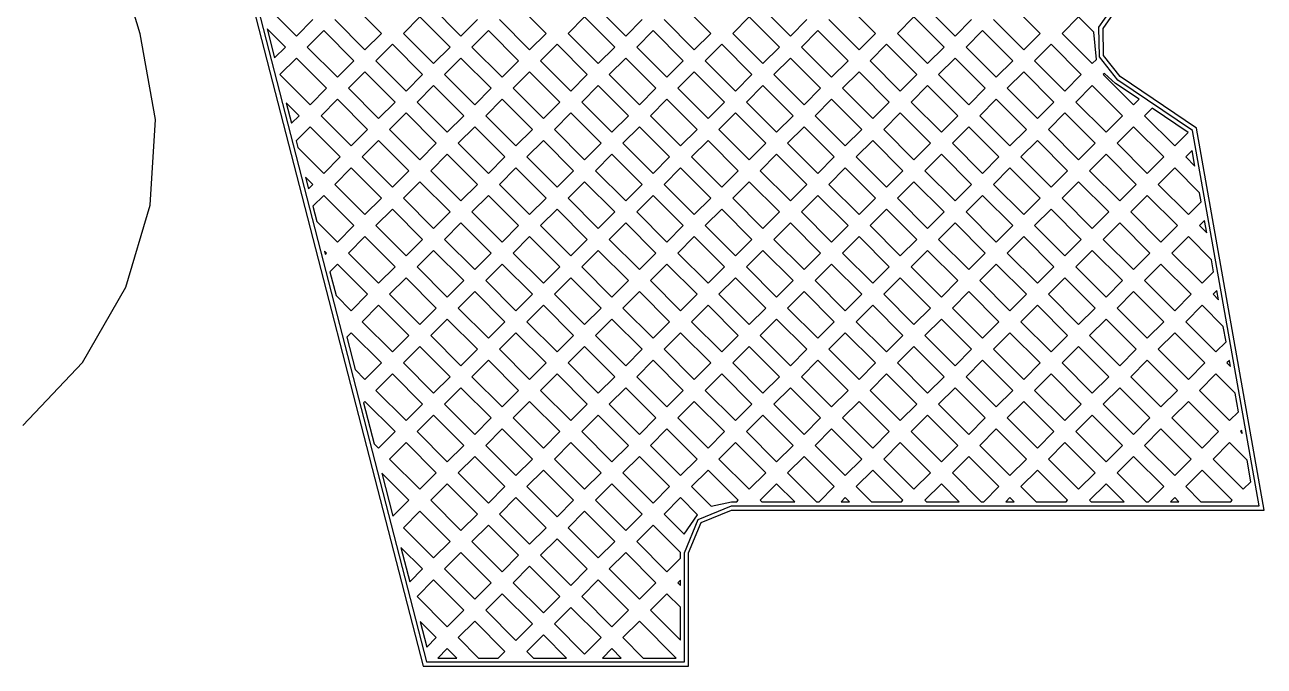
# Model space of a CAD drawing. Extents: x -211 to 2, y -103 to 318.
# Drawn here: x -202.07 to -185.05, y -91.73 to -82.92 of the extents above; entities that cross this region are included whole.
import ezdxf

# ---------------------------------------------------------------- set-up
doc = ezdxf.new("R2010")
doc.units = 0

msp = doc.modelspace()

# ---------------------------------------------------------------- linework, layer by layer
for p, q in [((-200.488, -83.0466), (-202.05, -77.8378)), ((-200.488, -83.0466), (-202.05, -77.8378)), ((-198.971, -82.5513), (-196.601, -91.7264)), ((-198.971, -82.5513), (-196.601, -91.7264)), ((-198.928, -82.4813), (-196.555, -91.6671)), ((-198.759, -82.6608), (-198.344, -83.0757)), ((-197.175, -83.038), (-197.59, -82.6231)), ((-196.496, -82.6608), (-196.082, -83.0757)), ((-194.912, -83.038), (-195.327, -82.6231)), ((-194.234, -82.6608), (-193.819, -83.0757)), ((-192.65, -83.038), (-193.065, -82.6231)), ((-191.971, -82.6608), (-191.556, -83.0757)), ((-190.387, -83.038), (-190.802, -82.6231)), ((-189.708, -82.6608), (-189.293, -83.0757)), ((-188.124, -83.038), (-188.539, -82.6231)), ((-187.316781, -82.95451), (-187.082573, -82.622815)), ((-187.260158, -82.971764), (-187.047332, -82.670423)), ((-187.260158, -82.971764), (-187.047332, -82.670423)), ((-198.344, -83.0757), (-198.118, -82.8494)), ((-197.816, -82.8494), (-197.401, -83.2642)), ((-196.647, -82.8117), (-196.873, -83.038)), ((-196.232, -83.2265), (-196.647, -82.8117)), ((-196.082, -83.0757), (-195.855, -82.8494)), ((-195.554, -82.8494), (-195.139, -83.2642)), ((-194.384, -82.8117), (-194.611, -83.038)), ((-193.97, -83.2265), (-194.384, -82.8117)), ((-193.819, -83.0757), (-193.592, -82.8494)), ((-193.291, -82.8494), (-192.876, -83.2642)), ((-192.122, -82.8117), (-192.348, -83.038)), ((-191.707, -83.2265), (-192.122, -82.8117)), ((-191.556, -83.0757), (-191.33, -82.8494)), ((-191.028, -82.8494), (-190.613, -83.2642)), ((-189.859, -82.8117), (-190.085, -83.038)), ((-189.444, -83.2265), (-189.859, -82.8117)), ((-189.293, -83.0757), (-189.067, -82.8494)), ((-188.765, -82.8494), (-188.35, -83.2642)), ((-187.596, -82.8117), (-187.823, -83.038)), ((-187.387, -83.0205), (-187.596, -82.8117)), ((-200.281178, -84.220889), (-200.488, -83.0466)), ((-200.281178, -84.220889), (-200.488, -83.0466)), ((-198.495, -83.2265), (-198.745, -82.9767)), ((-198.745, -82.9767), (-198.642, -83.3738)), ((-197.967, -83.0003), (-198.193, -83.2265)), ((-197.552, -83.4151), (-197.967, -83.0003)), ((-197.401, -83.2642), (-197.175, -83.038)), ((-196.873, -83.038), (-196.459, -83.4528)), ((-195.704, -83.0003), (-195.931, -83.2265)), ((-195.29, -83.4151), (-195.704, -83.0003)), ((-195.704, -83.0003), (-195.704, -83.0003)), ((-195.139, -83.2642), (-194.912, -83.038)), ((-194.611, -83.038), (-194.196, -83.4528)), ((-193.442, -83.0003), (-193.668, -83.2265)), ((-193.027, -83.4151), (-193.442, -83.0003)), ((-193.442, -83.0003), (-193.442, -83.0003)), ((-192.876, -83.2642), (-192.65, -83.038)), ((-192.348, -83.038), (-191.933, -83.4528)), ((-191.556, -83.0757), (-191.556, -83.0757)), ((-191.179, -83.0003), (-191.405, -83.2265)), ((-190.764, -83.4151), (-191.179, -83.0003)), ((-190.613, -83.2642), (-190.387, -83.038)), ((-190.387, -83.038), (-190.387, -83.038)), ((-190.085, -83.038), (-189.67, -83.4528)), ((-188.916, -83.0003), (-189.142, -83.2265)), ((-188.501, -83.4151), (-188.916, -83.0003)), ((-188.35, -83.2642), (-188.124, -83.038)), ((-187.823, -83.038), (-187.408, -83.4528)), ((-187.351, -83.3964), (-187.387, -83.0205)), ((-187.307742, -83.360459), (-187.316781, -82.95451)), ((-187.251978, -83.340592), (-187.260158, -82.971764)), ((-187.251978, -83.340592), (-187.260158, -82.971764)), ((-198.642, -83.3738), (-198.495, -83.2265)), ((-198.495, -83.2265), (-198.495, -83.2265)), ((-198.193, -83.2265), (-197.779, -83.6414)), ((-198.193, -83.2265), (-198.193, -83.2265)), ((-197.024, -83.1888), (-197.251, -83.4151)), ((-196.609, -83.6037), (-197.024, -83.1888)), ((-196.459, -83.4528), (-196.232, -83.2265)), ((-196.232, -83.2265), (-196.232, -83.2265)), ((-195.931, -83.2265), (-195.516, -83.6414)), ((-194.762, -83.1888), (-194.988, -83.4151)), ((-194.347, -83.6037), (-194.762, -83.1888)), ((-194.196, -83.4528), (-193.97, -83.2265)), ((-193.668, -83.2265), (-193.253, -83.6414)), ((-192.499, -83.1888), (-192.725, -83.4151)), ((-192.084, -83.6037), (-192.499, -83.1888)), ((-191.933, -83.4528), (-191.707, -83.2265)), ((-191.405, -83.2265), (-190.99, -83.6414)), ((-190.236, -83.1888), (-190.462, -83.4151)), ((-189.821, -83.6037), (-190.236, -83.1888)), ((-190.236, -83.1888), (-190.236, -83.1888)), ((-189.67, -83.4528), (-189.444, -83.2265)), ((-189.142, -83.2265), (-188.728, -83.6414)), ((-189.142, -83.2265), (-189.142, -83.2265)), ((-187.973, -83.1888), (-188.2, -83.4151)), ((-187.559, -83.6037), (-187.973, -83.1888)), ((-198.344, -83.3774), (-198.571, -83.6037)), ((-197.929, -83.7922), (-198.344, -83.3774)), ((-198.344, -83.3774), (-198.344, -83.3774)), ((-197.779, -83.6414), (-197.552, -83.4151)), ((-197.251, -83.4151), (-196.836, -83.8299)), ((-196.082, -83.3774), (-196.308, -83.6037)), ((-195.667, -83.7922), (-196.082, -83.3774)), ((-196.082, -83.3774), (-196.082, -83.3774)), ((-195.516, -83.6414), (-195.29, -83.4151)), ((-194.988, -83.4151), (-194.573, -83.8299)), ((-193.819, -83.3774), (-194.045, -83.6037)), ((-193.404, -83.7922), (-193.819, -83.3774)), ((-193.253, -83.6414), (-193.027, -83.4151)), ((-192.725, -83.4151), (-192.31, -83.8299)), ((-191.556, -83.3774), (-191.782, -83.6037)), ((-191.141, -83.7922), (-191.556, -83.3774)), ((-190.99, -83.6414), (-190.764, -83.4151)), ((-190.462, -83.4151), (-190.048, -83.8299)), ((-189.293, -83.3774), (-189.52, -83.6037)), ((-188.878, -83.7922), (-189.293, -83.3774)), ((-189.293, -83.3774), (-189.293, -83.3774)), ((-188.728, -83.6414), (-188.501, -83.4151)), ((-188.2, -83.4151), (-187.785, -83.8299)), ((-187.408, -83.4528), (-187.351, -83.3964)), ((-187.351, -83.3964), (-187.351, -83.3964)), ((-187.059, -83.6814), (-187.307742, -83.360459)), ((-187.026, -83.6322), (-187.251978, -83.340592)), ((-187.026, -83.6322), (-187.251978, -83.340592)), ((-198.571, -83.6037), (-198.156, -84.0185)), ((-197.401, -83.5659), (-197.628, -83.7922)), ((-196.987, -83.9808), (-197.401, -83.5659)), ((-196.836, -83.8299), (-196.609, -83.6037)), ((-196.308, -83.6037), (-195.893, -84.0185)), ((-195.139, -83.5659), (-195.365, -83.7922)), ((-194.724, -83.9808), (-195.139, -83.5659)), ((-194.573, -83.8299), (-194.347, -83.6037)), ((-194.196, -83.4528), (-194.196, -83.4528)), ((-194.045, -83.6037), (-193.63, -84.0185)), ((-194.045, -83.6037), (-194.045, -83.6037)), ((-192.876, -83.5659), (-193.102, -83.7922)), ((-192.461, -83.9808), (-192.876, -83.5659)), ((-192.31, -83.8299), (-192.084, -83.6037)), ((-192.084, -83.6037), (-192.084, -83.6037)), ((-191.933, -83.4528), (-191.933, -83.4528)), ((-191.782, -83.6037), (-191.367, -84.0185)), ((-190.613, -83.5659), (-190.839, -83.7922)), ((-190.198, -83.9808), (-190.613, -83.5659)), ((-190.048, -83.8299), (-189.821, -83.6037)), ((-189.52, -83.6037), (-189.105, -84.0185)), ((-188.35, -83.5659), (-188.577, -83.7922)), ((-187.936, -83.9808), (-188.35, -83.5659)), ((-187.785, -83.8299), (-187.559, -83.6037)), ((-187.24, -83.5872), (-187.257, -83.6037)), ((-187.257, -83.6037), (-186.842, -84.0185)), ((-187.089, -83.7252), (-187.24, -83.5872)), ((-196.459, -83.7545), (-196.685, -83.9808)), ((-196.044, -84.1693), (-196.459, -83.7545)), ((-194.196, -83.7545), (-194.422, -83.9808)), ((-193.781, -84.1693), (-194.196, -83.7545)), ((-191.933, -83.7545), (-192.159, -83.9808)), ((-191.518, -84.1693), (-191.933, -83.7545)), ((-190.99, -83.6414), (-190.99, -83.6414)), ((-189.67, -83.7545), (-189.897, -83.9808)), ((-189.256, -84.1693), (-189.67, -83.7545)), ((-189.67, -83.7545), (-189.67, -83.7545)), ((-187.408, -83.7545), (-187.634, -83.9808)), ((-186.993, -84.1693), (-187.408, -83.7545)), ((-186.766, -83.9427), (-187.089, -83.7252)), ((-187.089, -83.7252), (-187.089, -83.7252)), ((-186.032, -84.3738), (-187.059, -83.6814)), ((-185.978, -84.3386), (-187.026, -83.6322)), ((-185.978, -84.3386), (-187.026, -83.6322)), ((-198.156, -84.0185), (-197.929, -83.7922)), ((-197.779, -83.9431), (-198.005, -84.1693)), ((-197.364, -84.3579), (-197.779, -83.9431)), ((-197.628, -83.7922), (-197.213, -84.2071)), ((-196.836, -83.8299), (-196.836, -83.8299)), ((-195.893, -84.0185), (-195.667, -83.7922)), ((-195.516, -83.9431), (-195.742, -84.1693)), ((-195.101, -84.3579), (-195.516, -83.9431)), ((-195.365, -83.7922), (-194.95, -84.2071)), ((-194.573, -83.8299), (-194.573, -83.8299)), ((-193.63, -84.0185), (-193.404, -83.7922)), ((-193.253, -83.9431), (-193.479, -84.1693)), ((-192.838, -84.3579), (-193.253, -83.9431)), ((-193.102, -83.7922), (-192.687, -84.2071)), ((-191.367, -84.0185), (-191.141, -83.7922)), ((-190.99, -83.9431), (-191.217, -84.1693)), ((-190.576, -84.3579), (-190.99, -83.9431)), ((-190.839, -83.7922), (-190.425, -84.2071)), ((-190.839, -83.7922), (-190.839, -83.7922)), ((-189.105, -84.0185), (-188.878, -83.7922)), ((-188.728, -83.9431), (-188.954, -84.1693)), ((-188.313, -84.3579), (-188.728, -83.9431)), ((-188.577, -83.7922), (-188.162, -84.2071)), ((-187.785, -83.8299), (-187.785, -83.8299)), ((-186.842, -84.0185), (-186.766, -83.9427)), ((-198.307, -84.1693), (-198.482, -83.9936)), ((-198.482, -83.9936), (-198.41, -84.2729)), ((-197.213, -84.2071), (-196.987, -83.9808)), ((-196.685, -83.9808), (-196.27, -84.3956)), ((-196.685, -83.9808), (-196.685, -83.9808)), ((-194.95, -84.2071), (-194.724, -83.9808)), ((-194.724, -83.9808), (-194.724, -83.9808)), ((-194.422, -83.9808), (-194.007, -84.3956)), ((-194.422, -83.9808), (-194.422, -83.9808)), ((-192.687, -84.2071), (-192.461, -83.9808)), ((-192.461, -83.9808), (-192.461, -83.9808)), ((-192.159, -83.9808), (-191.745, -84.3956)), ((-191.367, -84.0185), (-191.367, -84.0185)), ((-190.425, -84.2071), (-190.198, -83.9808)), ((-189.897, -83.9808), (-189.482, -84.3956)), ((-188.162, -84.2071), (-187.936, -83.9808)), ((-187.634, -83.9808), (-187.219, -84.3956)), ((-186.586, -84.0642), (-186.691, -84.1693)), ((-186.09, -84.3982), (-186.586, -84.0642)), ((-200.35001, -85.395692), (-200.281178, -84.220889)), ((-200.35001, -85.395692), (-200.281178, -84.220889)), ((-198.41, -84.2729), (-198.307, -84.1693)), ((-198.307, -84.1693), (-198.307, -84.1693)), ((-198.005, -84.1693), (-197.59, -84.5842)), ((-197.213, -84.2071), (-197.213, -84.2071)), ((-196.836, -84.1316), (-197.062, -84.3579)), ((-196.421, -84.5465), (-196.836, -84.1316)), ((-196.27, -84.3956), (-196.044, -84.1693)), ((-195.742, -84.1693), (-195.327, -84.5842)), ((-194.573, -84.1316), (-194.799, -84.3579)), ((-194.158, -84.5465), (-194.573, -84.1316)), ((-194.573, -84.1316), (-194.573, -84.1316)), ((-194.007, -84.3956), (-193.781, -84.1693)), ((-193.479, -84.1693), (-193.065, -84.5842)), ((-192.31, -84.1316), (-192.537, -84.3579)), ((-191.895, -84.5465), (-192.31, -84.1316)), ((-191.745, -84.3956), (-191.518, -84.1693)), ((-191.518, -84.1693), (-191.518, -84.1693)), ((-191.217, -84.1693), (-190.802, -84.5842)), ((-191.217, -84.1693), (-191.217, -84.1693)), ((-190.048, -84.1316), (-190.274, -84.3579)), ((-189.633, -84.5465), (-190.048, -84.1316)), ((-189.482, -84.3956), (-189.256, -84.1693)), ((-188.954, -84.1693), (-188.539, -84.5842)), ((-188.162, -84.2071), (-188.162, -84.2071)), ((-187.785, -84.1316), (-188.011, -84.3579)), ((-187.37, -84.5465), (-187.785, -84.1316)), ((-187.219, -84.3956), (-186.993, -84.1693)), ((-186.691, -84.1693), (-186.276, -84.5842)), ((-198.156, -84.3202), (-198.348, -84.5127)), ((-197.741, -84.735), (-198.156, -84.3202)), ((-198.156, -84.3202), (-198.156, -84.3202)), ((-197.59, -84.5842), (-197.364, -84.3579)), ((-197.364, -84.3579), (-197.364, -84.3579)), ((-197.062, -84.3579), (-196.647, -84.7727)), ((-197.062, -84.3579), (-197.062, -84.3579)), ((-195.893, -84.3202), (-196.119, -84.5465)), ((-195.478, -84.735), (-195.893, -84.3202)), ((-195.327, -84.5842), (-195.101, -84.3579)), ((-195.101, -84.3579), (-195.101, -84.3579)), ((-194.799, -84.3579), (-194.384, -84.7727)), ((-193.63, -84.3202), (-193.856, -84.5465)), ((-193.215, -84.735), (-193.63, -84.3202)), ((-193.065, -84.5842), (-192.838, -84.3579)), ((-192.537, -84.3579), (-192.122, -84.7727)), ((-191.367, -84.3202), (-191.594, -84.5465)), ((-190.953, -84.735), (-191.367, -84.3202)), ((-191.367, -84.3202), (-191.367, -84.3202)), ((-190.802, -84.5842), (-190.576, -84.3579)), ((-190.274, -84.3579), (-189.859, -84.7727)), ((-190.274, -84.3579), (-190.274, -84.3579)), ((-189.105, -84.3202), (-189.331, -84.5465)), ((-188.69, -84.735), (-189.105, -84.3202)), ((-188.539, -84.5842), (-188.313, -84.3579)), ((-188.313, -84.3579), (-188.313, -84.3579)), ((-188.011, -84.3579), (-187.596, -84.7727)), ((-187.219, -84.3956), (-187.219, -84.3956)), ((-186.842, -84.3202), (-187.068, -84.5465)), ((-186.427, -84.735), (-186.842, -84.3202)), ((-186.276, -84.5842), (-186.09, -84.3982)), ((-186.09, -84.3982), (-186.09, -84.3982)), ((-185.117, -89.5229), (-186.032, -84.3738)), ((-185.046, -89.5822), (-185.978, -84.3386)), ((-185.046, -89.5822), (-185.978, -84.3386)), ((-198.348, -84.5127), (-198.325, -84.6038)), ((-198.325, -84.6038), (-197.967, -84.9613)), ((-197.213, -84.5088), (-197.439, -84.735)), ((-196.798, -84.9236), (-197.213, -84.5088)), ((-197.213, -84.5088), (-197.213, -84.5088)), ((-196.647, -84.7727), (-196.421, -84.5465)), ((-196.119, -84.5465), (-195.704, -84.9613)), ((-194.95, -84.5088), (-195.176, -84.735)), ((-194.535, -84.9236), (-194.95, -84.5088)), ((-194.95, -84.5088), (-194.95, -84.5088)), ((-194.384, -84.7727), (-194.158, -84.5465)), ((-193.856, -84.5465), (-193.442, -84.9613)), ((-193.065, -84.5842), (-193.065, -84.5842)), ((-192.687, -84.5088), (-192.914, -84.735)), ((-192.273, -84.9236), (-192.687, -84.5088)), ((-192.122, -84.7727), (-191.895, -84.5465)), ((-191.895, -84.5465), (-191.895, -84.5465)), ((-191.594, -84.5465), (-191.179, -84.9613)), ((-190.425, -84.5088), (-190.651, -84.735)), ((-190.01, -84.9236), (-190.425, -84.5088)), ((-189.859, -84.7727), (-189.633, -84.5465)), ((-189.331, -84.5465), (-188.916, -84.9613)), ((-188.162, -84.5088), (-188.388, -84.735)), ((-187.747, -84.9236), (-188.162, -84.5088)), ((-187.596, -84.7727), (-187.37, -84.5465)), ((-187.068, -84.5465), (-186.653, -84.9613)), ((-187.068, -84.5465), (-187.068, -84.5465)), ((-197.967, -84.9613), (-197.741, -84.735)), ((-197.439, -84.735), (-197.024, -85.1499)), ((-196.27, -84.6973), (-196.496, -84.9236)), ((-195.855, -85.1122), (-196.27, -84.6973)), ((-195.704, -84.9613), (-195.478, -84.735)), ((-195.176, -84.735), (-194.762, -85.1499)), ((-194.007, -84.6973), (-194.234, -84.9236)), ((-193.592, -85.1122), (-194.007, -84.6973)), ((-193.442, -84.9613), (-193.215, -84.735)), ((-192.914, -84.735), (-192.499, -85.1499)), ((-191.745, -84.6973), (-191.971, -84.9236)), ((-191.33, -85.1122), (-191.745, -84.6973)), ((-191.745, -84.6973), (-191.745, -84.6973)), ((-191.179, -84.9613), (-190.953, -84.735)), ((-190.651, -84.735), (-190.236, -85.1499)), ((-190.651, -84.735), (-190.651, -84.735)), ((-189.482, -84.6973), (-189.708, -84.9236)), ((-189.067, -85.1122), (-189.482, -84.6973)), ((-188.916, -84.9613), (-188.69, -84.735)), ((-188.69, -84.735), (-188.69, -84.735)), ((-188.388, -84.735), (-187.973, -85.1499)), ((-187.596, -84.7727), (-187.596, -84.7727)), ((-187.219, -84.6973), (-187.445, -84.9236)), ((-186.804, -85.1122), (-187.219, -84.6973)), ((-186.653, -84.9613), (-186.427, -84.735)), ((-186.037, -84.6467), (-186.125, -84.735)), ((-186.125, -84.735), (-185.999, -84.8615)), ((-185.999, -84.8615), (-186.037, -84.6467)), ((-197.59, -84.8859), (-197.816, -85.1122)), ((-197.175, -85.3007), (-197.59, -84.8859)), ((-197.59, -84.8859), (-197.59, -84.8859)), ((-197.024, -85.1499), (-196.798, -84.9236)), ((-196.496, -84.9236), (-196.082, -85.3384)), ((-195.704, -84.9613), (-195.704, -84.9613)), ((-195.327, -84.8859), (-195.554, -85.1122)), ((-194.912, -85.3007), (-195.327, -84.8859)), ((-194.762, -85.1499), (-194.535, -84.9236)), ((-194.234, -84.9236), (-193.819, -85.3384)), ((-193.442, -84.9613), (-193.442, -84.9613)), ((-193.065, -84.8859), (-193.291, -85.1122)), ((-192.65, -85.3007), (-193.065, -84.8859)), ((-192.499, -85.1499), (-192.273, -84.9236)), ((-191.971, -84.9236), (-191.556, -85.3384)), ((-190.802, -84.8859), (-191.028, -85.1122)), ((-190.387, -85.3007), (-190.802, -84.8859)), ((-190.802, -84.8859), (-190.802, -84.8859)), ((-190.236, -85.1499), (-190.01, -84.9236)), ((-189.708, -84.9236), (-189.293, -85.3384)), ((-188.539, -84.8859), (-188.765, -85.1122)), ((-188.124, -85.3007), (-188.539, -84.8859)), ((-187.973, -85.1499), (-187.747, -84.9236)), ((-187.747, -84.9236), (-187.747, -84.9236)), ((-187.445, -84.9236), (-187.031, -85.3384)), ((-187.445, -84.9236), (-187.445, -84.9236)), ((-186.276, -84.8859), (-186.503, -85.1122)), ((-185.934, -85.2284), (-186.276, -84.8859)), ((-185.999, -84.8615), (-185.999, -84.8615)), ((-198.118, -85.1122), (-198.22, -85.0106)), ((-198.22, -85.0106), (-198.178, -85.172)), ((-198.178, -85.172), (-198.118, -85.1122)), ((-198.118, -85.1122), (-198.118, -85.1122)), ((-197.816, -85.1122), (-197.401, -85.527)), ((-196.647, -85.0744), (-196.873, -85.3007)), ((-196.232, -85.4893), (-196.647, -85.0744)), ((-196.082, -85.3384), (-195.855, -85.1122)), ((-195.554, -85.1122), (-195.139, -85.527)), ((-195.554, -85.1122), (-195.554, -85.1122)), ((-194.384, -85.0744), (-194.611, -85.3007)), ((-193.97, -85.4893), (-194.384, -85.0744)), ((-193.819, -85.3384), (-193.592, -85.1122)), ((-193.592, -85.1122), (-193.592, -85.1122)), ((-193.291, -85.1122), (-192.876, -85.527)), ((-192.122, -85.0744), (-192.348, -85.3007)), ((-191.707, -85.4893), (-192.122, -85.0744)), ((-191.556, -85.3384), (-191.33, -85.1122)), ((-191.028, -85.1122), (-190.613, -85.527)), ((-189.859, -85.0744), (-190.085, -85.3007)), ((-189.444, -85.4893), (-189.859, -85.0744)), ((-189.293, -85.3384), (-189.067, -85.1122)), ((-188.765, -85.1122), (-188.35, -85.527)), ((-187.596, -85.0744), (-187.823, -85.3007)), ((-187.181, -85.4893), (-187.596, -85.0744)), ((-187.596, -85.0744), (-187.596, -85.0744)), ((-187.031, -85.3384), (-186.804, -85.1122)), ((-186.503, -85.1122), (-186.088, -85.527)), ((-197.967, -85.263), (-198.116, -85.4118)), ((-197.552, -85.6778), (-197.967, -85.263)), ((-197.967, -85.263), (-197.967, -85.263)), ((-197.401, -85.527), (-197.175, -85.3007)), ((-196.873, -85.3007), (-196.459, -85.7155)), ((-195.704, -85.263), (-195.931, -85.4893)), ((-195.29, -85.6778), (-195.704, -85.263)), ((-195.139, -85.527), (-194.912, -85.3007)), ((-194.611, -85.3007), (-194.196, -85.7155)), ((-193.442, -85.263), (-193.668, -85.4893)), ((-193.027, -85.6778), (-193.442, -85.263)), ((-192.876, -85.527), (-192.65, -85.3007)), ((-192.499, -85.1499), (-192.499, -85.1499)), ((-192.348, -85.3007), (-191.933, -85.7155)), ((-192.348, -85.3007), (-192.348, -85.3007)), ((-191.179, -85.263), (-191.405, -85.4893)), ((-190.764, -85.6778), (-191.179, -85.263)), ((-191.179, -85.263), (-191.179, -85.263)), ((-190.613, -85.527), (-190.387, -85.3007)), ((-190.085, -85.3007), (-189.67, -85.7155)), ((-188.916, -85.263), (-189.142, -85.4893)), ((-188.501, -85.6778), (-188.916, -85.263)), ((-188.35, -85.527), (-188.124, -85.3007)), ((-188.124, -85.3007), (-188.124, -85.3007)), ((-187.823, -85.3007), (-187.408, -85.7155)), ((-186.653, -85.263), (-186.88, -85.4893)), ((-186.239, -85.6778), (-186.653, -85.263)), ((-185.912, -85.3512), (-185.934, -85.2284)), ((-200.686136, -86.523486), (-200.35001, -85.395692)), ((-200.686136, -86.523486), (-200.35001, -85.395692)), ((-198.116, -85.4118), (-198.062, -85.6207)), ((-197.024, -85.4516), (-197.251, -85.6778)), ((-196.609, -85.8664), (-197.024, -85.4516)), ((-196.082, -85.3384), (-196.082, -85.3384)), ((-194.762, -85.4516), (-194.988, -85.6778)), ((-194.347, -85.8664), (-194.762, -85.4516)), ((-192.499, -85.4516), (-192.725, -85.6778)), ((-192.084, -85.8664), (-192.499, -85.4516)), ((-190.236, -85.4516), (-190.462, -85.6778)), ((-189.821, -85.8664), (-190.236, -85.4516)), ((-189.293, -85.3384), (-189.293, -85.3384)), ((-187.973, -85.4516), (-188.2, -85.6778)), ((-187.559, -85.8664), (-187.973, -85.4516)), ((-187.973, -85.4516), (-187.973, -85.4516)), ((-186.088, -85.527), (-185.912, -85.3512)), ((-185.912, -85.3512), (-185.912, -85.3512)), ((-198.062, -85.6207), (-197.779, -85.9041)), ((-196.459, -85.7155), (-196.232, -85.4893)), ((-196.082, -85.6401), (-196.308, -85.8664)), ((-196.232, -85.4893), (-196.232, -85.4893)), ((-195.667, -86.055), (-196.082, -85.6401)), ((-196.082, -85.6401), (-196.082, -85.6401)), ((-195.931, -85.4893), (-195.516, -85.9041)), ((-195.931, -85.4893), (-195.931, -85.4893)), ((-194.196, -85.7155), (-193.97, -85.4893)), ((-193.819, -85.6401), (-194.045, -85.8664)), ((-193.97, -85.4893), (-193.97, -85.4893)), ((-193.404, -86.055), (-193.819, -85.6401)), ((-193.668, -85.4893), (-193.253, -85.9041)), ((-192.876, -85.527), (-192.876, -85.527)), ((-191.933, -85.7155), (-191.707, -85.4893)), ((-191.556, -85.6401), (-191.782, -85.8664)), ((-191.141, -86.055), (-191.556, -85.6401)), ((-191.405, -85.4893), (-190.99, -85.9041)), ((-189.67, -85.7155), (-189.444, -85.4893)), ((-189.293, -85.6401), (-189.52, -85.8664)), ((-188.878, -86.055), (-189.293, -85.6401)), ((-189.142, -85.4893), (-188.728, -85.9041)), ((-187.408, -85.7155), (-187.181, -85.4893)), ((-187.031, -85.6401), (-187.257, -85.8664)), ((-186.616, -86.055), (-187.031, -85.6401)), ((-186.88, -85.4893), (-186.465, -85.9041)), ((-185.866, -85.6074), (-185.937, -85.6778)), ((-185.836, -85.7787), (-185.866, -85.6074)), ((-197.779, -85.9041), (-197.552, -85.6778)), ((-197.251, -85.6778), (-196.836, -86.0927)), ((-195.516, -85.9041), (-195.29, -85.6778)), ((-194.988, -85.6778), (-194.573, -86.0927)), ((-193.253, -85.9041), (-193.027, -85.6778)), ((-193.027, -85.6778), (-193.027, -85.6778)), ((-192.725, -85.6778), (-192.31, -86.0927)), ((-192.725, -85.6778), (-192.725, -85.6778)), ((-190.99, -85.9041), (-190.764, -85.6778)), ((-190.462, -85.6778), (-190.048, -86.0927)), ((-189.67, -85.7155), (-189.67, -85.7155)), ((-188.728, -85.9041), (-188.501, -85.6778)), ((-188.2, -85.6778), (-187.785, -86.0927)), ((-186.465, -85.9041), (-186.239, -85.6778)), ((-185.937, -85.6778), (-185.836, -85.7787)), ((-185.836, -85.7787), (-185.836, -85.7787)), ((-197.401, -85.8287), (-197.628, -86.055)), ((-196.987, -86.2435), (-197.401, -85.8287)), ((-196.836, -86.0927), (-196.609, -85.8664)), ((-196.609, -85.8664), (-196.609, -85.8664)), ((-196.308, -85.8664), (-195.893, -86.2812)), ((-195.139, -85.8287), (-195.365, -86.055)), ((-194.724, -86.2435), (-195.139, -85.8287)), ((-194.573, -86.0927), (-194.347, -85.8664)), ((-194.045, -85.8664), (-193.63, -86.2812)), ((-192.876, -85.8287), (-193.102, -86.055)), ((-192.461, -86.2435), (-192.876, -85.8287)), ((-192.876, -85.8287), (-192.876, -85.8287)), ((-192.31, -86.0927), (-192.084, -85.8664)), ((-191.782, -85.8664), (-191.367, -86.2812)), ((-191.782, -85.8664), (-191.782, -85.8664)), ((-190.613, -85.8287), (-190.839, -86.055)), ((-190.198, -86.2435), (-190.613, -85.8287)), ((-190.048, -86.0927), (-189.821, -85.8664)), ((-189.821, -85.8664), (-189.821, -85.8664)), ((-189.52, -85.8664), (-189.105, -86.2812)), ((-188.728, -85.9041), (-188.728, -85.9041)), ((-188.35, -85.8287), (-188.577, -86.055)), ((-187.936, -86.2435), (-188.35, -85.8287)), ((-187.785, -86.0927), (-187.559, -85.8664)), ((-187.257, -85.8664), (-186.842, -86.2812)), ((-186.465, -85.9041), (-186.465, -85.9041)), ((-186.088, -85.8287), (-186.314, -86.055)), ((-185.771, -86.1455), (-186.088, -85.8287)), ((-197.929, -86.055), (-197.957, -86.0275)), ((-197.957, -86.0275), (-197.946, -86.0711)), ((-197.946, -86.0711), (-197.929, -86.055)), ((-197.929, -86.055), (-197.929, -86.055)), ((-197.628, -86.055), (-197.213, -86.4698)), ((-196.459, -86.0172), (-196.685, -86.2435)), ((-196.044, -86.4321), (-196.459, -86.0172)), ((-196.459, -86.0172), (-196.459, -86.0172)), ((-195.893, -86.2812), (-195.667, -86.055)), ((-195.365, -86.055), (-194.95, -86.4698)), ((-194.573, -86.0927), (-194.573, -86.0927)), ((-194.196, -86.0172), (-194.422, -86.2435)), ((-193.781, -86.4321), (-194.196, -86.0172)), ((-193.63, -86.2812), (-193.404, -86.055)), ((-193.404, -86.055), (-193.404, -86.055)), ((-193.102, -86.055), (-192.687, -86.4698)), ((-191.933, -86.0172), (-192.159, -86.2435)), ((-191.518, -86.4321), (-191.933, -86.0172)), ((-191.367, -86.2812), (-191.141, -86.055)), ((-190.839, -86.055), (-190.425, -86.4698)), ((-189.67, -86.0172), (-189.897, -86.2435)), ((-189.256, -86.4321), (-189.67, -86.0172)), ((-189.105, -86.2812), (-188.878, -86.055)), ((-188.577, -86.055), (-188.162, -86.4698)), ((-188.577, -86.055), (-188.577, -86.055)), ((-187.408, -86.0172), (-187.634, -86.2435)), ((-186.993, -86.4321), (-187.408, -86.0172)), ((-186.842, -86.2812), (-186.616, -86.055)), ((-186.616, -86.055), (-186.616, -86.055)), ((-186.314, -86.055), (-185.899, -86.4698)), ((-185.741, -86.3119), (-185.771, -86.1455)), ((-197.779, -86.2058), (-197.884, -86.3109)), ((-197.884, -86.3109), (-197.799, -86.6377)), ((-197.364, -86.6206), (-197.779, -86.2058)), ((-197.779, -86.2058), (-197.779, -86.2058)), ((-197.213, -86.4698), (-196.987, -86.2435)), ((-196.685, -86.2435), (-196.27, -86.6584)), ((-195.516, -86.2058), (-195.742, -86.4321)), ((-195.101, -86.6206), (-195.516, -86.2058)), ((-194.95, -86.4698), (-194.724, -86.2435)), ((-194.422, -86.2435), (-194.007, -86.6584)), ((-193.253, -86.2058), (-193.479, -86.4321)), ((-192.838, -86.6206), (-193.253, -86.2058)), ((-193.253, -86.2058), (-193.253, -86.2058)), ((-192.687, -86.4698), (-192.461, -86.2435)), ((-192.159, -86.2435), (-191.745, -86.6584)), ((-192.159, -86.2435), (-192.159, -86.2435)), ((-190.99, -86.2058), (-191.217, -86.4321)), ((-190.576, -86.6206), (-190.99, -86.2058)), ((-190.425, -86.4698), (-190.198, -86.2435)), ((-190.198, -86.2435), (-190.198, -86.2435)), ((-189.897, -86.2435), (-189.482, -86.6584)), ((-189.105, -86.2812), (-189.105, -86.2812)), ((-188.728, -86.2058), (-188.954, -86.4321)), ((-188.313, -86.6206), (-188.728, -86.2058)), ((-188.162, -86.4698), (-187.936, -86.2435)), ((-187.634, -86.2435), (-187.219, -86.6584)), ((-186.465, -86.2058), (-186.691, -86.4321)), ((-186.05, -86.6206), (-186.465, -86.2058)), ((-185.899, -86.4698), (-185.741, -86.3119)), ((-185.741, -86.3119), (-185.741, -86.3119)), ((-197.213, -86.4698), (-197.213, -86.4698)), ((-196.836, -86.3944), (-197.062, -86.6206)), ((-196.421, -86.8092), (-196.836, -86.3944)), ((-196.27, -86.6584), (-196.044, -86.4321)), ((-195.742, -86.4321), (-195.327, -86.8469)), ((-194.95, -86.4698), (-194.95, -86.4698)), ((-194.573, -86.3944), (-194.799, -86.6206)), ((-194.158, -86.8092), (-194.573, -86.3944)), ((-194.007, -86.6584), (-193.781, -86.4321)), ((-193.479, -86.4321), (-193.065, -86.8469)), ((-192.31, -86.3944), (-192.537, -86.6206)), ((-191.895, -86.8092), (-192.31, -86.3944)), ((-192.31, -86.3944), (-192.31, -86.3944)), ((-191.745, -86.6584), (-191.518, -86.4321)), ((-191.217, -86.4321), (-190.802, -86.8469)), ((-190.048, -86.3944), (-190.274, -86.6206)), ((-189.633, -86.8092), (-190.048, -86.3944)), ((-189.482, -86.6584), (-189.256, -86.4321)), ((-189.256, -86.4321), (-189.256, -86.4321)), ((-188.954, -86.4321), (-188.539, -86.8469)), ((-188.954, -86.4321), (-188.954, -86.4321)), ((-187.785, -86.3944), (-188.011, -86.6206)), ((-187.37, -86.8092), (-187.785, -86.3944)), ((-187.219, -86.6584), (-186.993, -86.4321)), ((-186.993, -86.4321), (-186.993, -86.4321)), ((-186.691, -86.4321), (-186.276, -86.8469)), ((-201.281199, -87.556748), (-200.686136, -86.523486)), ((-201.281199, -87.556748), (-200.686136, -86.523486)), ((-197.799, -86.6377), (-197.59, -86.8469)), ((-197.59, -86.8469), (-197.364, -86.6206)), ((-197.062, -86.6206), (-196.647, -87.0355)), ((-197.062, -86.6206), (-197.062, -86.6206)), ((-195.893, -86.5829), (-196.119, -86.8092)), ((-195.478, -86.9978), (-195.893, -86.5829)), ((-195.327, -86.8469), (-195.101, -86.6206)), ((-195.101, -86.6206), (-195.101, -86.6206)), ((-194.799, -86.6206), (-194.384, -87.0355)), ((-194.007, -86.6584), (-194.007, -86.6584)), ((-193.63, -86.5829), (-193.856, -86.8092)), ((-193.215, -86.9978), (-193.63, -86.5829)), ((-193.065, -86.8469), (-192.838, -86.6206)), ((-192.537, -86.6206), (-192.122, -87.0355)), ((-191.367, -86.5829), (-191.594, -86.8092)), ((-190.953, -86.9978), (-191.367, -86.5829)), ((-190.802, -86.8469), (-190.576, -86.6206)), ((-190.274, -86.6206), (-189.859, -87.0355)), ((-189.105, -86.5829), (-189.331, -86.8092)), ((-188.69, -86.9978), (-189.105, -86.5829)), ((-189.105, -86.5829), (-189.105, -86.5829)), ((-188.539, -86.8469), (-188.313, -86.6206)), ((-188.011, -86.6206), (-187.596, -87.0355)), ((-186.842, -86.5829), (-187.068, -86.8092)), ((-186.427, -86.9978), (-186.842, -86.5829)), ((-186.276, -86.8469), (-186.05, -86.6206)), ((-186.05, -86.6206), (-186.05, -86.6206)), ((-185.696, -86.5681), (-185.748, -86.6206)), ((-185.748, -86.6206), (-185.673, -86.6958)), ((-185.673, -86.6958), (-185.696, -86.5681)), ((-197.213, -86.7715), (-197.439, -86.9978)), ((-196.798, -87.1863), (-197.213, -86.7715)), ((-196.647, -87.0355), (-196.421, -86.8092)), ((-196.119, -86.8092), (-195.704, -87.224)), ((-194.95, -86.7715), (-195.176, -86.9978)), ((-194.535, -87.1863), (-194.95, -86.7715)), ((-194.384, -87.0355), (-194.158, -86.8092)), ((-193.856, -86.8092), (-193.442, -87.224)), ((-193.856, -86.8092), (-193.856, -86.8092)), ((-192.687, -86.7715), (-192.914, -86.9978)), ((-192.273, -87.1863), (-192.687, -86.7715)), ((-192.687, -86.7715), (-192.687, -86.7715)), ((-192.122, -87.0355), (-191.895, -86.8092)), ((-191.594, -86.8092), (-191.179, -87.224)), ((-190.802, -86.8469), (-190.802, -86.8469)), ((-190.425, -86.7715), (-190.651, -86.9978)), ((-190.01, -87.1863), (-190.425, -86.7715)), ((-189.859, -87.0355), (-189.633, -86.8092)), ((-189.633, -86.8092), (-189.633, -86.8092)), ((-189.331, -86.8092), (-188.916, -87.224)), ((-188.162, -86.7715), (-188.388, -86.9978)), ((-187.747, -87.1863), (-188.162, -86.7715)), ((-187.596, -87.0355), (-187.37, -86.8092)), ((-187.068, -86.8092), (-186.653, -87.224)), ((-185.899, -86.7715), (-186.125, -86.9978)), ((-185.608, -87.0627), (-185.899, -86.7715)), ((-185.673, -86.6958), (-185.673, -86.6958)), ((-197.439, -86.9978), (-197.024, -87.4126)), ((-197.439, -86.9978), (-197.439, -86.9978)), ((-196.27, -86.9601), (-196.496, -87.1863)), ((-195.855, -87.3749), (-196.27, -86.9601)), ((-195.704, -87.224), (-195.478, -86.9978)), ((-195.478, -86.9978), (-195.478, -86.9978)), ((-195.176, -86.9978), (-194.762, -87.4126)), ((-194.007, -86.9601), (-194.234, -87.1863)), ((-193.592, -87.3749), (-194.007, -86.9601)), ((-193.442, -87.224), (-193.215, -86.9978)), ((-192.914, -86.9978), (-192.499, -87.4126)), ((-191.745, -86.9601), (-191.971, -87.1863)), ((-191.33, -87.3749), (-191.745, -86.9601)), ((-191.179, -87.224), (-190.953, -86.9978)), ((-190.651, -86.9978), (-190.236, -87.4126)), ((-189.482, -86.9601), (-189.708, -87.1863)), ((-189.067, -87.3749), (-189.482, -86.9601)), ((-189.482, -86.9601), (-189.482, -86.9601)), ((-188.916, -87.224), (-188.69, -86.9978)), ((-188.388, -86.9978), (-187.973, -87.4126)), ((-187.219, -86.9601), (-187.445, -87.1863)), ((-186.804, -87.3749), (-187.219, -86.9601)), ((-186.653, -87.224), (-186.427, -86.9978)), ((-186.427, -86.9978), (-186.427, -86.9978)), ((-186.125, -86.9978), (-185.711, -87.4126)), ((-197.59, -87.1486), (-197.651, -87.21)), ((-197.175, -87.5635), (-197.59, -87.1486)), ((-197.59, -87.1486), (-197.59, -87.1486)), ((-197.024, -87.4126), (-196.798, -87.1863)), ((-196.496, -87.1863), (-196.082, -87.6012)), ((-195.327, -87.1486), (-195.554, -87.3749)), ((-194.912, -87.5635), (-195.327, -87.1486)), ((-194.762, -87.4126), (-194.535, -87.1863)), ((-194.535, -87.1863), (-194.535, -87.1863)), ((-194.384, -87.0355), (-194.384, -87.0355)), ((-194.234, -87.1863), (-193.819, -87.6012)), ((-194.234, -87.1863), (-194.234, -87.1863)), ((-193.065, -87.1486), (-193.291, -87.3749)), ((-192.65, -87.5635), (-193.065, -87.1486)), ((-192.499, -87.4126), (-192.273, -87.1863)), ((-191.971, -87.1863), (-191.556, -87.6012)), ((-190.802, -87.1486), (-191.028, -87.3749)), ((-190.387, -87.5635), (-190.802, -87.1486)), ((-190.236, -87.4126), (-190.01, -87.1863)), ((-189.708, -87.1863), (-189.293, -87.6012)), ((-188.539, -87.1486), (-188.765, -87.3749)), ((-188.124, -87.5635), (-188.539, -87.1486)), ((-187.973, -87.4126), (-187.747, -87.1863)), ((-187.596, -87.0355), (-187.596, -87.0355)), ((-187.445, -87.1863), (-187.031, -87.6012)), ((-186.276, -87.1486), (-186.503, -87.3749)), ((-185.861, -87.5635), (-186.276, -87.1486)), ((-186.276, -87.1486), (-186.276, -87.1486)), ((-185.571, -87.2727), (-185.608, -87.0627)), ((-197.651, -87.21), (-197.537, -87.6546)), ((-196.647, -87.3372), (-196.873, -87.5635)), ((-196.232, -87.752), (-196.647, -87.3372)), ((-194.384, -87.3372), (-194.611, -87.5635)), ((-193.97, -87.752), (-194.384, -87.3372)), ((-194.384, -87.3372), (-194.384, -87.3372)), ((-192.122, -87.3372), (-192.348, -87.5635)), ((-191.707, -87.752), (-192.122, -87.3372)), ((-191.179, -87.224), (-191.179, -87.224)), ((-189.859, -87.3372), (-190.085, -87.5635)), ((-189.444, -87.752), (-189.859, -87.3372)), ((-187.596, -87.3372), (-187.823, -87.5635)), ((-187.181, -87.752), (-187.596, -87.3372)), ((-185.711, -87.4126), (-185.571, -87.2727)), ((-185.571, -87.2727), (-185.571, -87.2727)), ((-196.082, -87.6012), (-195.855, -87.3749)), ((-195.704, -87.5257), (-195.931, -87.752)), ((-195.29, -87.9406), (-195.704, -87.5257)), ((-195.554, -87.3749), (-195.139, -87.7897)), ((-193.819, -87.6012), (-193.592, -87.3749)), ((-193.442, -87.5257), (-193.668, -87.752)), ((-193.027, -87.9406), (-193.442, -87.5257)), ((-193.291, -87.3749), (-192.876, -87.7897)), ((-193.291, -87.3749), (-193.291, -87.3749)), ((-191.556, -87.6012), (-191.33, -87.3749)), ((-191.179, -87.5257), (-191.405, -87.752)), ((-191.33, -87.3749), (-191.33, -87.3749)), ((-190.764, -87.9406), (-191.179, -87.5257)), ((-191.028, -87.3749), (-190.613, -87.7897)), ((-190.236, -87.4126), (-190.236, -87.4126)), ((-189.293, -87.6012), (-189.067, -87.3749)), ((-188.916, -87.5257), (-189.142, -87.752)), ((-188.501, -87.9406), (-188.916, -87.5257)), ((-188.765, -87.3749), (-188.35, -87.7897)), ((-187.973, -87.4126), (-187.973, -87.4126)), ((-187.031, -87.6012), (-186.804, -87.3749)), ((-186.653, -87.5257), (-186.88, -87.752)), ((-186.239, -87.9406), (-186.653, -87.5257)), ((-186.503, -87.3749), (-186.088, -87.7897)), ((-202.099804, -88.423705), (-201.281199, -87.556748)), ((-202.099804, -88.423705), (-201.281199, -87.556748)), ((-197.537, -87.6546), (-197.401, -87.7897)), ((-197.401, -87.7897), (-197.175, -87.5635)), ((-196.873, -87.5635), (-196.459, -87.9783)), ((-196.082, -87.6012), (-196.082, -87.6012)), ((-195.139, -87.7897), (-194.912, -87.5635)), ((-194.912, -87.5635), (-194.912, -87.5635)), ((-194.611, -87.5635), (-194.196, -87.9783)), ((-192.876, -87.7897), (-192.65, -87.5635)), ((-192.348, -87.5635), (-191.933, -87.9783)), ((-190.613, -87.7897), (-190.387, -87.5635)), ((-190.085, -87.5635), (-189.67, -87.9783)), ((-190.085, -87.5635), (-190.085, -87.5635)), ((-188.35, -87.7897), (-188.124, -87.5635)), ((-188.124, -87.5635), (-188.124, -87.5635)), ((-187.823, -87.5635), (-187.408, -87.9783)), ((-187.031, -87.6012), (-187.031, -87.6012)), ((-186.088, -87.7897), (-185.861, -87.5635)), ((-185.525, -87.5289), (-185.56, -87.5635)), ((-185.56, -87.5635), (-185.51, -87.613)), ((-185.51, -87.613), (-185.525, -87.5289)), ((-185.51, -87.613), (-185.51, -87.613)), ((-197.024, -87.7143), (-197.251, -87.9406)), ((-196.609, -88.1291), (-197.024, -87.7143)), ((-196.459, -87.9783), (-196.232, -87.752)), ((-195.931, -87.752), (-195.516, -88.1668)), ((-194.762, -87.7143), (-194.988, -87.9406)), ((-194.347, -88.1291), (-194.762, -87.7143)), ((-194.762, -87.7143), (-194.762, -87.7143)), ((-194.196, -87.9783), (-193.97, -87.752)), ((-193.668, -87.752), (-193.253, -88.1668)), ((-193.668, -87.752), (-193.668, -87.752)), ((-192.499, -87.7143), (-192.725, -87.9406)), ((-192.084, -88.1291), (-192.499, -87.7143)), ((-191.933, -87.9783), (-191.707, -87.752)), ((-191.707, -87.752), (-191.707, -87.752)), ((-191.405, -87.752), (-190.99, -88.1668)), ((-190.613, -87.7897), (-190.613, -87.7897)), ((-190.236, -87.7143), (-190.462, -87.9406)), ((-189.821, -88.1291), (-190.236, -87.7143)), ((-189.67, -87.9783), (-189.444, -87.752)), ((-189.142, -87.752), (-188.728, -88.1668)), ((-187.973, -87.7143), (-188.2, -87.9406)), ((-187.559, -88.1291), (-187.973, -87.7143)), ((-187.408, -87.9783), (-187.181, -87.752)), ((-186.88, -87.752), (-186.465, -88.1668)), ((-186.88, -87.752), (-186.88, -87.752)), ((-185.711, -87.7143), (-185.937, -87.9406)), ((-185.445, -87.9799), (-185.711, -87.7143)), ((-197.251, -87.9406), (-196.836, -88.3554)), ((-196.459, -87.9783), (-196.459, -87.9783)), ((-196.082, -87.9029), (-196.308, -88.1291)), ((-195.667, -88.3177), (-196.082, -87.9029)), ((-195.516, -88.1668), (-195.29, -87.9406)), ((-194.988, -87.9406), (-194.573, -88.3554)), ((-193.819, -87.9029), (-194.045, -88.1291)), ((-193.404, -88.3177), (-193.819, -87.9029)), ((-193.819, -87.9029), (-193.819, -87.9029)), ((-193.253, -88.1668), (-193.027, -87.9406)), ((-192.725, -87.9406), (-192.31, -88.3554)), ((-191.556, -87.9029), (-191.782, -88.1291)), ((-191.141, -88.3177), (-191.556, -87.9029)), ((-190.99, -88.1668), (-190.764, -87.9406)), ((-190.764, -87.9406), (-190.764, -87.9406)), ((-190.462, -87.9406), (-190.048, -88.3554)), ((-190.462, -87.9406), (-190.462, -87.9406)), ((-189.293, -87.9029), (-189.52, -88.1291)), ((-188.878, -88.3177), (-189.293, -87.9029)), ((-188.728, -88.1668), (-188.501, -87.9406)), ((-188.501, -87.9406), (-188.501, -87.9406)), ((-188.2, -87.9406), (-187.785, -88.3554)), ((-187.408, -87.9783), (-187.408, -87.9783)), ((-187.031, -87.9029), (-187.257, -88.1291)), ((-186.616, -88.3177), (-187.031, -87.9029)), ((-186.465, -88.1668), (-186.239, -87.9406)), ((-185.937, -87.9406), (-185.522, -88.3554)), ((-185.4, -88.2334), (-185.445, -87.9799)), ((-197.401, -88.0914), (-197.419, -88.1091)), ((-197.419, -88.1091), (-197.274, -88.6715)), ((-196.987, -88.5063), (-197.401, -88.0914)), ((-197.401, -88.0914), (-197.401, -88.0914)), ((-196.836, -88.3554), (-196.609, -88.1291)), ((-196.609, -88.1291), (-196.609, -88.1291)), ((-196.308, -88.1291), (-195.893, -88.544)), ((-195.516, -88.1668), (-195.516, -88.1668)), ((-195.139, -88.0914), (-195.365, -88.3177)), ((-194.724, -88.5063), (-195.139, -88.0914)), ((-194.573, -88.3554), (-194.347, -88.1291)), ((-194.045, -88.1291), (-193.63, -88.544)), ((-192.876, -88.0914), (-193.102, -88.3177)), ((-192.461, -88.5063), (-192.876, -88.0914)), ((-192.31, -88.3554), (-192.084, -88.1291)), ((-191.782, -88.1291), (-191.367, -88.544)), ((-190.613, -88.0914), (-190.839, -88.3177)), ((-190.198, -88.5063), (-190.613, -88.0914)), ((-190.613, -88.0914), (-190.613, -88.0914)), ((-190.048, -88.3554), (-189.821, -88.1291)), ((-189.52, -88.1291), (-189.105, -88.544)), ((-188.35, -88.0914), (-188.577, -88.3177)), ((-187.936, -88.5063), (-188.35, -88.0914)), ((-187.785, -88.3554), (-187.559, -88.1291)), ((-187.559, -88.1291), (-187.559, -88.1291)), ((-187.257, -88.1291), (-186.842, -88.544)), ((-187.257, -88.1291), (-187.257, -88.1291)), ((-186.088, -88.0914), (-186.314, -88.3177)), ((-185.673, -88.5063), (-186.088, -88.0914)), ((-196.459, -88.28), (-196.685, -88.5063)), ((-196.044, -88.6948), (-196.459, -88.28)), ((-195.893, -88.544), (-195.667, -88.3177)), ((-195.365, -88.3177), (-194.95, -88.7325)), ((-195.365, -88.3177), (-195.365, -88.3177)), ((-194.196, -88.28), (-194.422, -88.5063)), ((-193.781, -88.6948), (-194.196, -88.28)), ((-194.196, -88.28), (-194.196, -88.28)), ((-193.63, -88.544), (-193.404, -88.3177)), ((-193.102, -88.3177), (-192.687, -88.7325)), ((-192.31, -88.3554), (-192.31, -88.3554)), ((-191.933, -88.28), (-192.159, -88.5063)), ((-191.518, -88.6948), (-191.933, -88.28)), ((-191.367, -88.544), (-191.141, -88.3177)), ((-191.141, -88.3177), (-191.141, -88.3177)), ((-190.839, -88.3177), (-190.425, -88.7325)), ((-189.67, -88.28), (-189.897, -88.5063)), ((-189.256, -88.6948), (-189.67, -88.28)), ((-189.105, -88.544), (-188.878, -88.3177)), ((-188.577, -88.3177), (-188.162, -88.7325)), ((-187.408, -88.28), (-187.634, -88.5063)), ((-186.993, -88.6948), (-187.408, -88.28)), ((-187.408, -88.28), (-187.408, -88.28)), ((-186.842, -88.544), (-186.616, -88.3177)), ((-186.314, -88.3177), (-185.899, -88.7325)), ((-186.314, -88.3177), (-186.314, -88.3177)), ((-185.522, -88.3554), (-185.4, -88.2334)), ((-185.4, -88.2334), (-185.4, -88.2334)), ((-197.213, -88.7325), (-196.987, -88.5063)), ((-196.685, -88.5063), (-196.27, -88.9211)), ((-195.893, -88.544), (-195.893, -88.544)), ((-195.516, -88.4685), (-195.742, -88.6948)), ((-195.101, -88.8834), (-195.516, -88.4685)), ((-194.95, -88.7325), (-194.724, -88.5063)), ((-194.422, -88.5063), (-194.007, -88.9211)), ((-193.253, -88.4685), (-193.479, -88.6948)), ((-192.838, -88.8834), (-193.253, -88.4685)), ((-192.687, -88.7325), (-192.461, -88.5063)), ((-192.159, -88.5063), (-191.745, -88.9211)), ((-190.99, -88.4685), (-191.217, -88.6948)), ((-190.576, -88.8834), (-190.99, -88.4685)), ((-190.99, -88.4685), (-190.99, -88.4685)), ((-190.425, -88.7325), (-190.198, -88.5063)), ((-189.897, -88.5063), (-189.482, -88.9211)), ((-189.105, -88.544), (-189.105, -88.544)), ((-188.728, -88.4685), (-188.954, -88.6948)), ((-188.313, -88.8834), (-188.728, -88.4685)), ((-188.162, -88.7325), (-187.936, -88.5063)), ((-187.936, -88.5063), (-187.936, -88.5063)), ((-187.634, -88.5063), (-187.219, -88.9211)), ((-186.465, -88.4685), (-186.691, -88.6948)), ((-186.05, -88.8834), (-186.465, -88.4685)), ((-185.899, -88.7325), (-185.673, -88.5063)), ((-185.355, -88.4896), (-185.371, -88.5063)), ((-185.371, -88.5063), (-185.347, -88.5302)), ((-185.347, -88.5302), (-185.355, -88.4896)), ((-185.347, -88.5302), (-185.347, -88.5302)), ((-197.274, -88.6715), (-197.213, -88.7325)), ((-196.836, -88.6571), (-197.062, -88.8834)), ((-196.421, -89.0719), (-196.836, -88.6571)), ((-196.27, -88.9211), (-196.044, -88.6948)), ((-196.044, -88.6948), (-196.044, -88.6948)), ((-195.742, -88.6948), (-195.327, -89.1097)), ((-195.742, -88.6948), (-195.742, -88.6948)), ((-194.573, -88.6571), (-194.799, -88.8834)), ((-194.158, -89.0719), (-194.573, -88.6571)), ((-194.007, -88.9211), (-193.781, -88.6948)), ((-193.479, -88.6948), (-193.065, -89.1097)), ((-192.31, -88.6571), (-192.537, -88.8834)), ((-191.895, -89.0719), (-192.31, -88.6571)), ((-191.745, -88.9211), (-191.518, -88.6948)), ((-191.217, -88.6948), (-190.802, -89.1097)), ((-190.048, -88.6571), (-190.274, -88.8834)), ((-189.633, -89.0719), (-190.048, -88.6571)), ((-189.482, -88.9211), (-189.256, -88.6948)), ((-188.954, -88.6948), (-188.539, -89.1097)), ((-187.785, -88.6571), (-188.011, -88.8834)), ((-187.37, -89.0719), (-187.785, -88.6571)), ((-187.785, -88.6571), (-187.785, -88.6571)), ((-187.219, -88.9211), (-186.993, -88.6948)), ((-186.691, -88.6948), (-186.276, -89.1097)), ((-186.691, -88.6948), (-186.691, -88.6948)), ((-185.522, -88.6571), (-185.748, -88.8834)), ((-185.282, -88.897), (-185.522, -88.6571)), ((-197.062, -88.8834), (-196.647, -89.2982)), ((-195.893, -88.8457), (-196.119, -89.0719)), ((-195.478, -89.2605), (-195.893, -88.8457)), ((-195.893, -88.8457), (-195.893, -88.8457)), ((-195.327, -89.1097), (-195.101, -88.8834)), ((-194.799, -88.8834), (-194.384, -89.2982)), ((-194.799, -88.8834), (-194.799, -88.8834)), ((-193.63, -88.8457), (-193.856, -89.0719)), ((-193.215, -89.2605), (-193.63, -88.8457)), ((-193.065, -89.1097), (-192.838, -88.8834)), ((-192.838, -88.8834), (-192.838, -88.8834)), ((-192.687, -88.7325), (-192.687, -88.7325)), ((-192.537, -88.8834), (-192.122, -89.2982)), ((-191.367, -88.8457), (-191.594, -89.0719)), ((-190.953, -89.2605), (-191.367, -88.8457)), ((-190.802, -89.1097), (-190.576, -88.8834)), ((-190.274, -88.8834), (-189.859, -89.2982)), ((-189.105, -88.8457), (-189.331, -89.0719)), ((-188.69, -89.2605), (-189.105, -88.8457)), ((-188.539, -89.1097), (-188.313, -88.8834)), ((-188.011, -88.8834), (-187.596, -89.2982)), ((-186.842, -88.8457), (-187.068, -89.0719)), ((-186.427, -89.2605), (-186.842, -88.8457)), ((-186.276, -89.1097), (-186.05, -88.8834)), ((-185.748, -88.8834), (-185.333, -89.2982)), ((-194.95, -89.0342), (-195.176, -89.2605)), ((-194.535, -89.4491), (-194.95, -89.0342)), ((-192.687, -89.0342), (-192.914, -89.2605)), ((-192.273, -89.4491), (-192.687, -89.0342)), ((-191.745, -88.9211), (-191.745, -88.9211)), ((-190.425, -89.0342), (-190.651, -89.2605)), ((-190.01, -89.4491), (-190.425, -89.0342)), ((-189.482, -88.9211), (-189.482, -88.9211)), ((-188.162, -89.0342), (-188.388, -89.2605)), ((-187.747, -89.4491), (-188.162, -89.0342)), ((-185.899, -89.0342), (-186.125, -89.2605)), ((-185.484, -89.4491), (-185.899, -89.0342)), ((-185.229, -89.1941), (-185.282, -88.897)), ((-196.798, -89.4491), (-197.169, -89.0783)), ((-197.169, -89.0783), (-197.017, -89.6676)), ((-196.647, -89.2982), (-196.421, -89.0719)), ((-196.27, -89.2228), (-196.496, -89.4491)), ((-196.421, -89.0719), (-196.421, -89.0719)), ((-195.855, -89.6376), (-196.27, -89.2228)), ((-196.27, -89.2228), (-196.27, -89.2228)), ((-196.119, -89.0719), (-195.704, -89.4868)), ((-194.384, -89.2982), (-194.158, -89.0719)), ((-194.007, -89.2228), (-194.234, -89.4491)), ((-193.592, -89.6376), (-194.007, -89.2228)), ((-193.856, -89.0719), (-193.442, -89.4868)), ((-192.122, -89.2982), (-191.895, -89.0719)), ((-191.745, -89.2228), (-191.971, -89.4491)), ((-191.497, -89.47), (-191.745, -89.2228)), ((-191.594, -89.0719), (-191.196, -89.47)), ((-189.859, -89.2982), (-189.633, -89.0719)), ((-189.482, -89.2228), (-189.708, -89.4491)), ((-189.633, -89.0719), (-189.633, -89.0719)), ((-189.235, -89.47), (-189.482, -89.2228)), ((-189.331, -89.0719), (-188.933, -89.47)), ((-188.539, -89.1097), (-188.539, -89.1097)), ((-187.596, -89.2982), (-187.37, -89.0719)), ((-187.219, -89.2228), (-187.445, -89.4491)), ((-186.972, -89.47), (-187.219, -89.2228)), ((-187.068, -89.0719), (-186.67, -89.47)), ((-185.333, -89.2982), (-185.229, -89.1941)), ((-185.229, -89.1941), (-185.229, -89.1941)), ((-195.704, -89.4868), (-195.478, -89.2605)), ((-195.176, -89.2605), (-194.762, -89.6753)), ((-195.176, -89.2605), (-195.176, -89.2605)), ((-193.442, -89.4868), (-193.215, -89.2605)), ((-193.215, -89.2605), (-193.215, -89.2605)), ((-192.914, -89.2605), (-192.646, -89.5286)), ((-192.122, -89.2982), (-192.122, -89.2982)), ((-191.162, -89.47), (-190.953, -89.2605)), ((-190.651, -89.2605), (-190.441, -89.47)), ((-188.899, -89.47), (-188.69, -89.2605)), ((-188.388, -89.2605), (-188.179, -89.47)), ((-186.637, -89.47), (-186.427, -89.2605)), ((-186.125, -89.2605), (-185.916, -89.47)), ((-197.017, -89.6676), (-196.798, -89.4491)), ((-196.798, -89.4491), (-196.798, -89.4491)), ((-196.496, -89.4491), (-196.082, -89.8639)), ((-195.327, -89.4114), (-195.554, -89.6376)), ((-194.912, -89.8262), (-195.327, -89.4114)), ((-195.327, -89.4114), (-195.327, -89.4114)), ((-194.762, -89.6753), (-194.535, -89.4491)), ((-194.234, -89.4491), (-193.819, -89.8639)), ((-193.065, -89.4114), (-193.291, -89.6376)), ((-192.83, -89.6462), (-193.065, -89.4114)), ((-192.82322, -89.712963), (-192.365, -89.5229)), ((-192.646, -89.5286), (-192.365, -89.47)), ((-192.365, -89.47), (-192.293, -89.47)), ((-192.365, -89.47), (-192.365, -89.47)), ((-192.365, -89.5229), (-185.117, -89.5229)), ((-192.293, -89.47), (-192.273, -89.4491)), ((-191.971, -89.4491), (-191.95, -89.47)), ((-191.95, -89.47), (-191.497, -89.47)), ((-191.95, -89.47), (-191.95, -89.47)), ((-191.196, -89.47), (-191.162, -89.47)), ((-191.196, -89.47), (-191.196, -89.47)), ((-190.802, -89.4114), (-190.86, -89.47)), ((-190.86, -89.47), (-190.743, -89.47)), ((-190.86, -89.47), (-190.86, -89.47)), ((-190.743, -89.47), (-190.802, -89.4114)), ((-190.441, -89.47), (-190.031, -89.47)), ((-190.441, -89.47), (-190.441, -89.47)), ((-190.031, -89.47), (-190.01, -89.4491)), ((-189.708, -89.4491), (-189.687, -89.47)), ((-189.687, -89.47), (-189.235, -89.47)), ((-189.687, -89.47), (-189.687, -89.47)), ((-188.933, -89.47), (-188.899, -89.47)), ((-188.933, -89.47), (-188.933, -89.47)), ((-188.539, -89.4114), (-188.598, -89.47)), ((-188.598, -89.47), (-188.48, -89.47)), ((-188.598, -89.47), (-188.598, -89.47)), ((-188.48, -89.47), (-188.539, -89.4114)), ((-188.179, -89.47), (-187.768, -89.47)), ((-188.179, -89.47), (-188.179, -89.47)), ((-187.768, -89.47), (-187.747, -89.4491)), ((-187.445, -89.4491), (-187.424, -89.47)), ((-187.424, -89.47), (-186.972, -89.47)), ((-187.424, -89.47), (-187.424, -89.47)), ((-186.67, -89.47), (-186.637, -89.47)), ((-186.67, -89.47), (-186.67, -89.47)), ((-186.276, -89.4114), (-186.335, -89.47)), ((-186.335, -89.47), (-186.218, -89.47)), ((-186.335, -89.47), (-186.335, -89.47)), ((-186.218, -89.47), (-186.276, -89.4114)), ((-185.916, -89.47), (-185.505, -89.47)), ((-185.916, -89.47), (-185.916, -89.47)), ((-185.505, -89.47), (-185.484, -89.4491)), ((-196.647, -89.5999), (-196.873, -89.8262)), ((-196.232, -90.0148), (-196.647, -89.5999)), ((-196.082, -89.8639), (-195.855, -89.6376)), ((-195.554, -89.6376), (-195.139, -90.0525)), ((-194.384, -89.5999), (-194.611, -89.8262)), ((-193.97, -90.0148), (-194.384, -89.5999)), ((-193.819, -89.8639), (-193.592, -89.6376)), ((-193.291, -89.6376), (-193.016, -89.912)), ((-193.016, -89.912), (-192.83, -89.6462)), ((-193.013, -90.1713), (-192.82322, -89.712963)), ((-192.781483, -89.754788), (-192.365, -89.5822)), ((-192.781483, -89.754788), (-192.365, -89.5822)), ((-192.365, -89.5822), (-185.046, -89.5822)), ((-192.365, -89.5822), (-185.046, -89.5822)), ((-196.873, -89.8262), (-196.459, -90.241)), ((-196.873, -89.8262), (-196.873, -89.8262)), ((-195.704, -89.7885), (-195.931, -90.0148)), ((-195.29, -90.2033), (-195.704, -89.7885)), ((-195.704, -89.7885), (-195.704, -89.7885)), ((-195.139, -90.0525), (-194.912, -89.8262)), ((-194.611, -89.8262), (-194.196, -90.241)), ((-193.819, -89.8639), (-193.819, -89.8639)), ((-193.442, -89.7885), (-193.668, -90.0148)), ((-193.066, -90.164), (-193.442, -89.7885)), ((-193.016, -89.912), (-193.016, -89.912)), ((-192.954, -90.1713), (-192.781483, -89.754788)), ((-192.954, -90.1713), (-192.781483, -89.754788)), ((-196.459, -90.241), (-196.232, -90.0148)), ((-195.931, -90.0148), (-195.516, -90.4296)), ((-194.762, -89.977), (-194.988, -90.2033)), ((-194.347, -90.3919), (-194.762, -89.977)), ((-194.196, -90.241), (-193.97, -90.0148)), ((-193.668, -90.0148), (-193.253, -90.4296)), ((-196.609, -90.3919), (-196.906, -90.0953)), ((-196.906, -90.0953), (-196.784, -90.5667)), ((-196.082, -90.1656), (-196.308, -90.3919)), ((-195.667, -90.5804), (-196.082, -90.1656)), ((-195.516, -90.4296), (-195.29, -90.2033)), ((-194.988, -90.2033), (-194.573, -90.6182)), ((-194.196, -90.241), (-194.196, -90.241)), ((-193.819, -90.1656), (-194.045, -90.3919)), ((-193.404, -90.5804), (-193.819, -90.1656)), ((-193.253, -90.4296), (-193.066, -90.2427)), ((-193.066, -90.1713), (-193.066, -90.164)), ((-193.066, -90.2427), (-193.066, -90.1713)), ((-193.066, -90.1713), (-193.066, -90.1713)), ((-193.013, -91.6671), (-193.013, -90.1713)), ((-192.954, -91.7264), (-192.954, -90.1713)), ((-192.954, -91.7264), (-192.954, -90.1713)), ((-196.784, -90.5667), (-196.609, -90.3919)), ((-196.609, -90.3919), (-196.609, -90.3919)), ((-196.308, -90.3919), (-195.893, -90.8067)), ((-196.308, -90.3919), (-196.308, -90.3919)), ((-195.139, -90.3542), (-195.365, -90.5804)), ((-194.724, -90.769), (-195.139, -90.3542)), ((-194.573, -90.6182), (-194.347, -90.3919)), ((-194.347, -90.3919), (-194.347, -90.3919)), ((-194.045, -90.3919), (-193.63, -90.8067)), ((-196.459, -90.5427), (-196.685, -90.769)), ((-196.044, -90.9576), (-196.459, -90.5427)), ((-195.893, -90.8067), (-195.667, -90.5804)), ((-195.365, -90.5804), (-194.95, -90.9953)), ((-194.196, -90.5427), (-194.422, -90.769)), ((-193.781, -90.9576), (-194.196, -90.5427)), ((-193.63, -90.8067), (-193.404, -90.5804)), ((-193.066, -90.5444), (-193.102, -90.5804)), ((-193.102, -90.5804), (-193.066, -90.6165)), ((-193.066, -90.6165), (-193.066, -90.5444)), ((-195.516, -90.7313), (-195.742, -90.9576)), ((-195.101, -91.1461), (-195.516, -90.7313)), ((-193.253, -90.7313), (-193.479, -90.9576)), ((-193.066, -90.9182), (-193.253, -90.7313)), ((-193.066, -90.6165), (-193.066, -90.6165)), ((-196.685, -90.769), (-196.27, -91.1838)), ((-196.685, -90.769), (-196.685, -90.769)), ((-194.95, -90.9953), (-194.724, -90.769)), ((-194.573, -90.9198), (-194.799, -91.1461)), ((-194.724, -90.769), (-194.724, -90.769)), ((-194.158, -91.3347), (-194.573, -90.9198)), ((-194.422, -90.769), (-194.007, -91.1838)), ((-193.63, -90.8067), (-193.63, -90.8067)), ((-193.066, -91.3707), (-193.066, -90.9182)), ((-196.27, -91.1838), (-196.044, -90.9576)), ((-195.742, -90.9576), (-195.327, -91.3724)), ((-194.007, -91.1838), (-193.781, -90.9576)), ((-193.781, -90.9576), (-193.781, -90.9576)), ((-193.479, -90.9576), (-193.066, -91.3707)), ((-196.421, -91.3347), (-196.643, -91.1122)), ((-196.643, -91.1122), (-196.552, -91.4658)), ((-195.893, -91.1084), (-196.119, -91.3347)), ((-195.478, -91.5232), (-195.893, -91.1084)), ((-195.327, -91.3724), (-195.101, -91.1461)), ((-194.799, -91.1461), (-194.384, -91.561)), ((-193.63, -91.1084), (-193.856, -91.3347)), ((-193.124, -91.6142), (-193.63, -91.1084)), ((-196.552, -91.4658), (-196.421, -91.3347)), ((-196.421, -91.3347), (-196.421, -91.3347)), ((-196.119, -91.3347), (-195.84, -91.6142)), ((-195.327, -91.3724), (-195.327, -91.3724)), ((-194.95, -91.297), (-195.176, -91.5232)), ((-194.633, -91.6142), (-194.95, -91.297)), ((-194.384, -91.561), (-194.158, -91.3347)), ((-194.158, -91.3347), (-194.158, -91.3347)), ((-193.856, -91.3347), (-193.577, -91.6142)), ((-193.066, -91.3707), (-193.066, -91.3707)), ((-196.27, -91.4855), (-196.399, -91.6142)), ((-196.399, -91.6142), (-196.141, -91.6142)), ((-196.141, -91.6142), (-196.27, -91.4855)), ((-196.27, -91.4855), (-196.27, -91.4855)), ((-195.84, -91.6142), (-195.569, -91.6142)), ((-195.84, -91.6142), (-195.84, -91.6142)), ((-195.569, -91.6142), (-195.478, -91.5232)), ((-195.176, -91.5232), (-195.085, -91.6142)), ((-195.085, -91.6142), (-194.633, -91.6142)), ((-195.085, -91.6142), (-195.085, -91.6142)), ((-194.007, -91.4855), (-194.136, -91.6142)), ((-194.136, -91.6142), (-193.879, -91.6142)), ((-194.136, -91.6142), (-194.136, -91.6142)), ((-193.879, -91.6142), (-194.007, -91.4855)), ((-193.577, -91.6142), (-193.124, -91.6142)), ((-193.577, -91.6142), (-193.577, -91.6142)), ((-196.601, -91.7264), (-192.954, -91.7264)), ((-196.601, -91.7264), (-192.954, -91.7264)), ((-196.555, -91.6671), (-193.013, -91.6671))]:
    msp.add_line(p, q)

doc.saveas('drawing.dxf')
